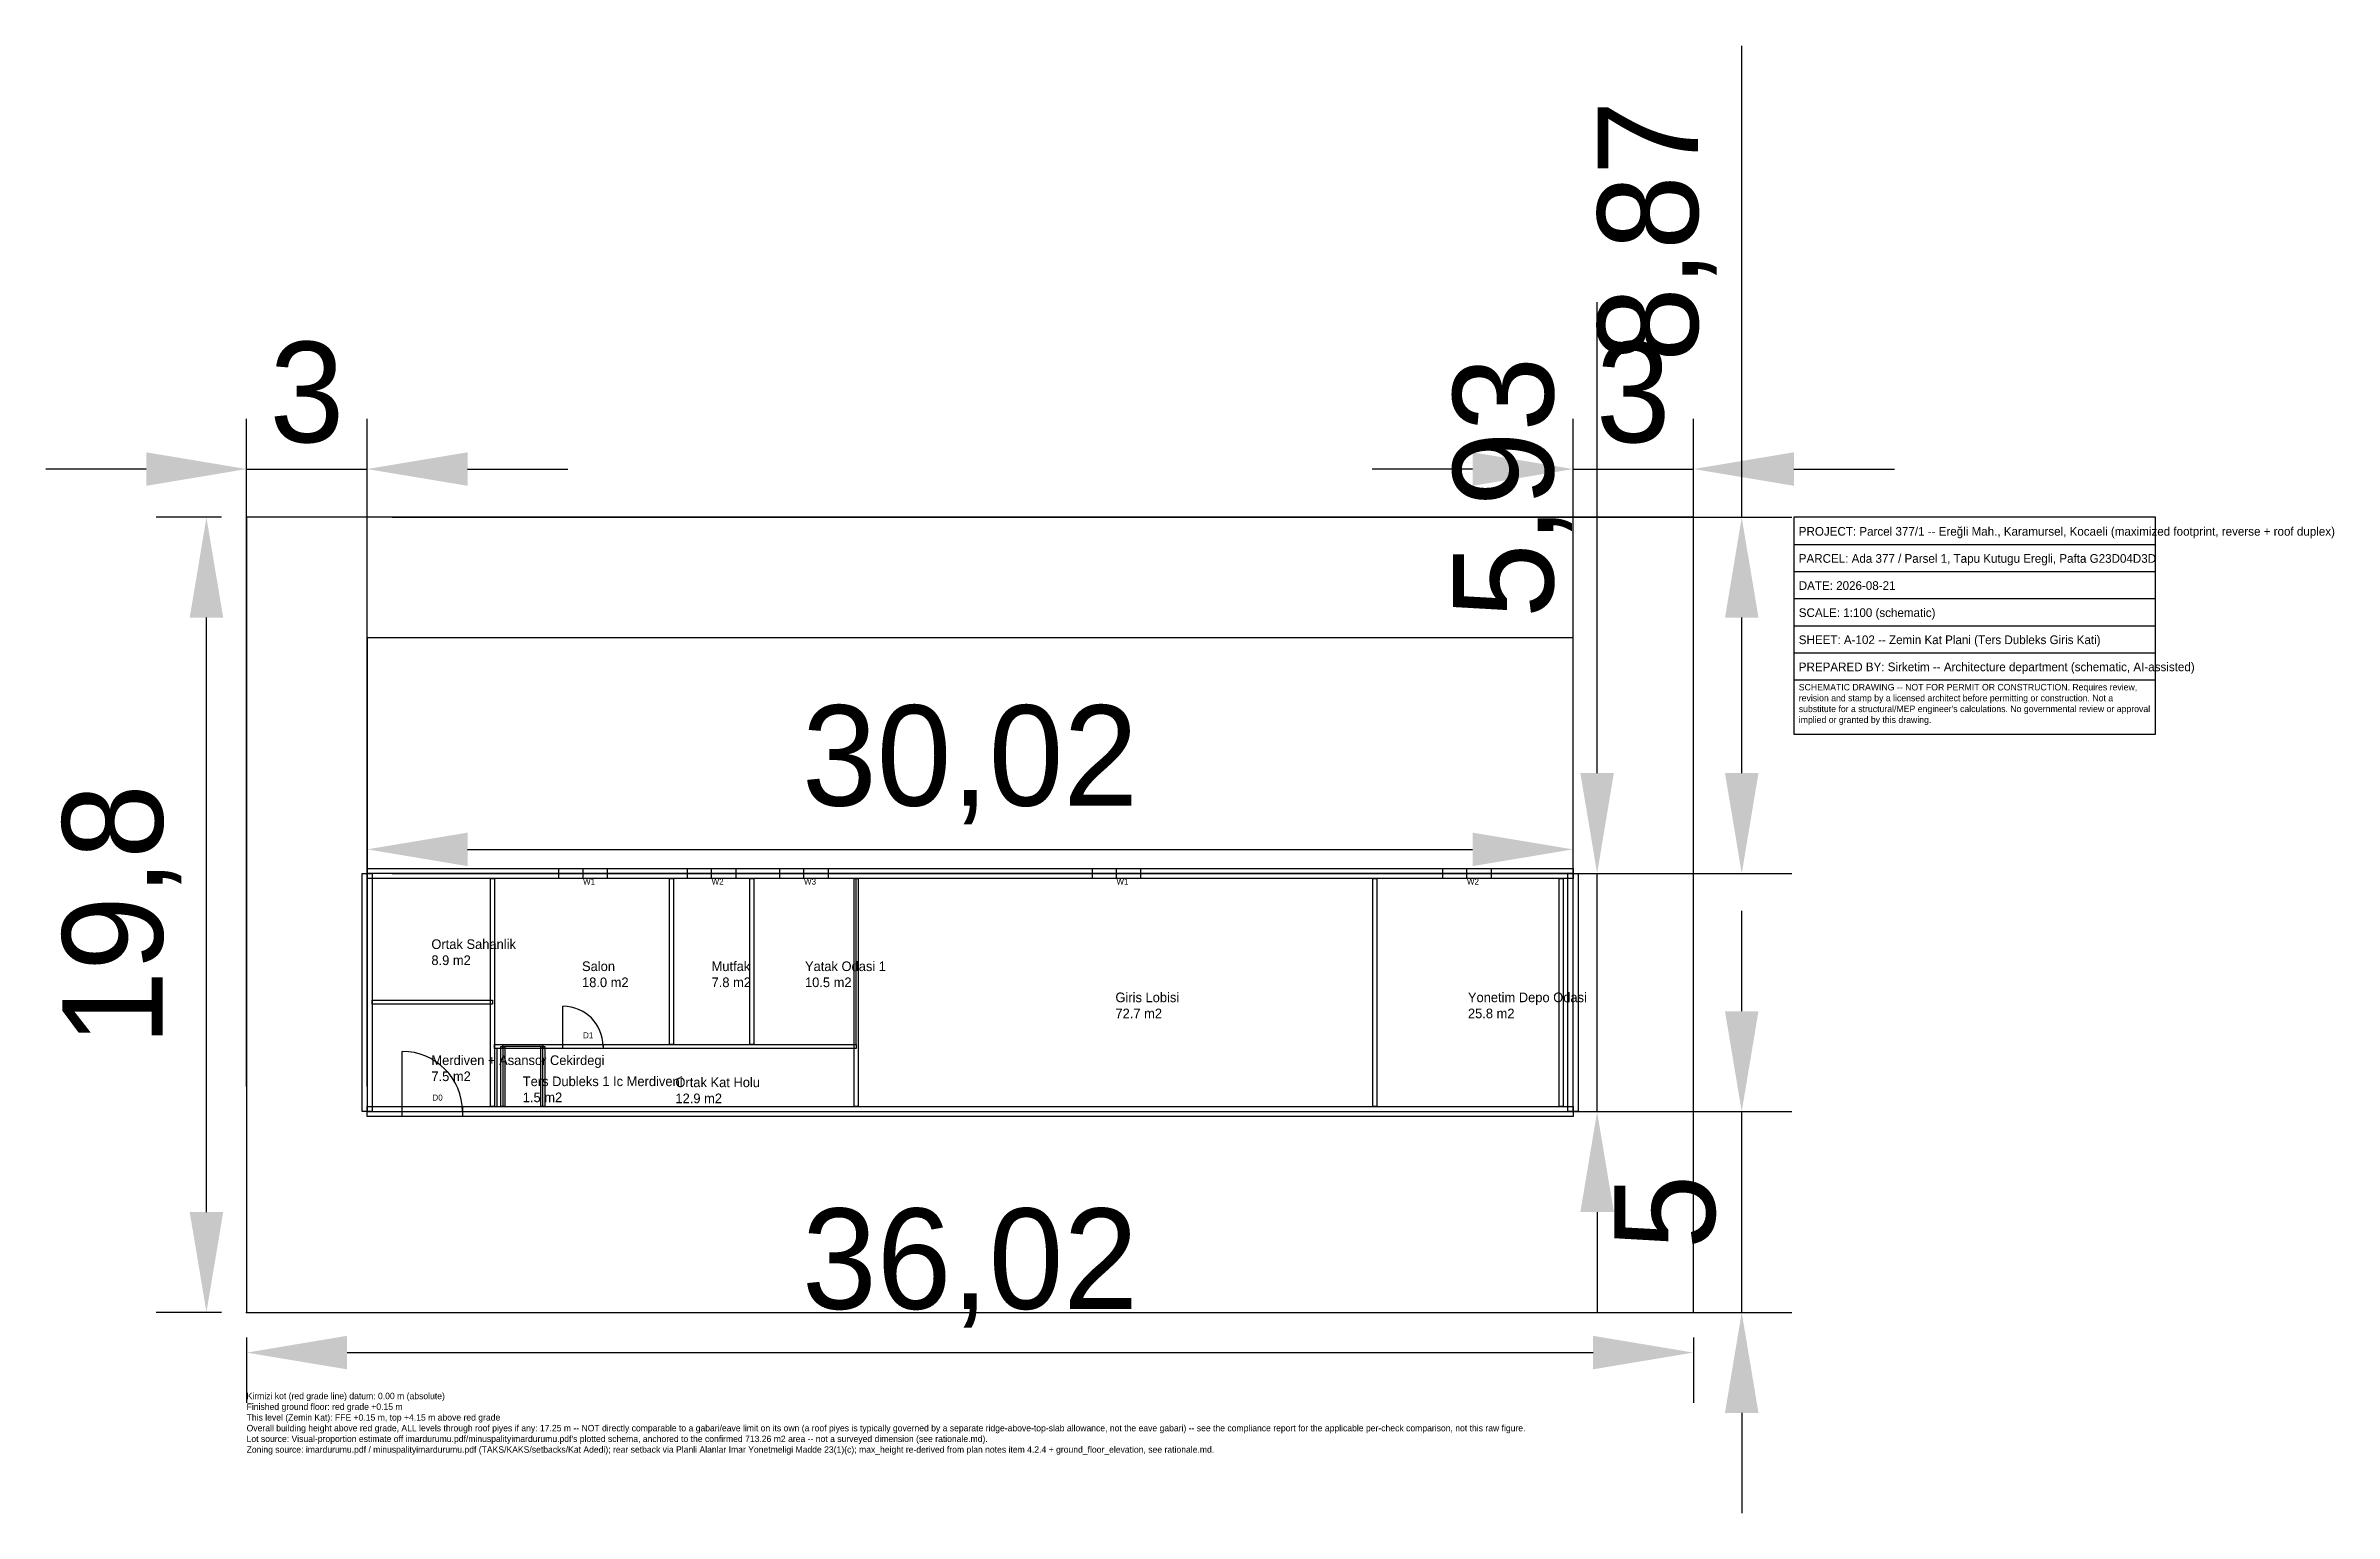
# Paper-space layout 'A-102' of a CAD drawing. Header units: metres. Extents: x -5 to 52, y -5 to 31.5.
import ezdxf

# ---------------------------------------------------------------- set-up
doc = ezdxf.new("R2010")
doc.units = ezdxf.units.M
for name, color, linetype in [('A-ANNO-DIMS', 6, 'Continuous'), ('A-ANNO-NOTE', 7, 'Continuous'), ('A-ANNO-NPLT', 8, 'Continuous'), ('A-ANNO-TTLB', 7, 'Continuous'), ('A-AREA-IDEN', 2, 'Continuous'), ('A-AREA-PLAN', 4, 'Continuous'), ('A-DOOR', 3, 'Continuous'), ('A-GLAZ', 5, 'Continuous'), ('A-WALL', 7, 'Continuous'), ('A-WALL-INTR', 7, 'Continuous'), ('C-PROP', 1, 'Continuous'), ('Z-DATA-NOPLOT', 8, 'Continuous')]:
    doc.layers.add(name, color=color, linetype=linetype)
doc.dimstyles.get("Standard").update_dxf_attribs({"dimtxt": 2.5, "dimasz": 2.5, "dimexe": 1.25, "dimexo": 0.625, "dimtad": 1, "dimtxsty": 'Standard', "dimcen": 2.5, "dimazin": 3, "dimtfac": 1, "dimtmove": 0, "dimatfit": 3, "dimarcsym": 0})

# ---------------------------------------------------------------- blocks, each defined once
blk = doc.blocks.new('*D27')
at = {"layer": 'A-ANNO-DIMS', "color": 0, "lineweight": -2}
for p, q in [((0, -0.625), (0, -2.25)), ((2.5, -1), (33.52, -1)), ((36.02, -0.625), (36.02, -2.25))]:
    blk.add_line(p, q, dxfattribs=at)
at = {"layer": 'A-ANNO-DIMS', "color": 0}
for points in [[(2.5, -0.583), (2.5, -1.417), (0, -1)], [(33.52, -1.417), (33.52, -0.583), (36.02, -1)]]:
    blk.add_solid(points, dxfattribs=at)
at = {"layer": 'Defpoints', "color": 0}
for p in [(0, 0), (36.02, 0), (36.02, -1)]:
    blk.add_point(p, dxfattribs=at)
at = {"layer": 'A-ANNO-DIMS', "color": 0, "insert": (18.01, 1.106), "char_height": 2.5, "attachment_point": 5}
blk.add_mtext('36,02', dxfattribs=at)
blk = doc.blocks.new('*D28')
at = {"layer": 'A-ANNO-DIMS', "color": 0, "lineweight": -2}
for p, q in [((-0.625, 19.8), (-2.25, 19.8)), ((-1, 2.5), (-1, 17.3)), ((-0.625, 0), (-2.25, 0))]:
    blk.add_line(p, q, dxfattribs=at)
at = {"layer": 'A-ANNO-DIMS', "color": 0}
for points in [[(-0.583, 17.3), (-1.417, 17.3), (-1, 19.8)], [(-1.417, 2.5), (-0.583, 2.5), (-1, 0)]]:
    blk.add_solid(points, dxfattribs=at)
at = {"layer": 'Defpoints', "color": 0}
for p in [(-1, 19.8), (0, 19.8), (0, 0)]:
    blk.add_point(p, dxfattribs=at)
at = {"layer": 'A-ANNO-DIMS', "color": 0, "insert": (-3.106, 9.9), "char_height": 2.5, "attachment_point": 5, "rotation": 90}
blk.add_mtext('19,8', dxfattribs=at)
blk = doc.blocks.new('*D29')
at = {"layer": 'A-ANNO-DIMS', "color": 0, "lineweight": -2}
for p, q in [((3, 11.555), (3, 12.78)), ((33.02, 11.555), (33.02, 12.78)), ((5.5, 11.53), (30.52, 11.53))]:
    blk.add_line(p, q, dxfattribs=at)
at = {"layer": 'A-ANNO-DIMS', "color": 0}
for points in [[(5.5, 11.947), (5.5, 11.113), (3, 11.53)], [(30.52, 11.113), (30.52, 11.947), (33.02, 11.53)]]:
    blk.add_solid(points, dxfattribs=at)
at = {"layer": 'Defpoints', "color": 0}
for p in [(33.02, 11.53), (3, 10.93), (33.02, 10.93)]:
    blk.add_point(p, dxfattribs=at)
at = {"layer": 'A-ANNO-DIMS', "color": 0, "insert": (18.01, 13.636), "char_height": 2.5, "attachment_point": 5}
blk.add_mtext('30,02', dxfattribs=at)
blk = doc.blocks.new('*D30')
at = {"layer": 'A-ANNO-DIMS', "color": 0, "lineweight": -2}
for p, q in [((33.62, 13.43), (33.62, 25.153)), ((33.62, 5), (33.62, 10.93)), ((33.645, 10.93), (34.87, 10.93)), ((33.645, 5), (34.87, 5)), ((33.62, 2.5), (33.62, 0))]:
    blk.add_line(p, q, dxfattribs=at)
at = {"layer": 'A-ANNO-DIMS', "color": 0}
for points in [[(33.203, 13.43), (34.037, 13.43), (33.62, 10.93)], [(34.037, 2.5), (33.203, 2.5), (33.62, 5)]]:
    blk.add_solid(points, dxfattribs=at)
at = {"layer": 'Defpoints', "color": 0}
for p in [(33.02, 10.93), (33.62, 10.93), (33.02, 5)]:
    blk.add_point(p, dxfattribs=at)
at = {"layer": 'A-ANNO-DIMS', "color": 0, "insert": (31.514, 20.541), "char_height": 2.5, "attachment_point": 5, "rotation": 90}
blk.add_mtext('5,93', dxfattribs=at)
blk = doc.blocks.new('*D31')
at = {"layer": 'A-ANNO-DIMS', "color": 0, "lineweight": -2}
for p, q in [((37.22, 7.5), (37.22, 10)), ((3.625, 5), (38.47, 5)), ((37.22, 0), (37.22, 5)), ((3.625, 0), (38.47, 0)), ((37.22, -2.5), (37.22, -5))]:
    blk.add_line(p, q, dxfattribs=at)
at = {"layer": 'A-ANNO-DIMS', "color": 0}
for points in [[(36.803, 7.5), (37.637, 7.5), (37.22, 5)], [(37.637, -2.5), (36.803, -2.5), (37.22, 0)]]:
    blk.add_solid(points, dxfattribs=at)
at = {"layer": 'Defpoints', "color": 0}
for p in [(3, 5), (37.22, 5), (3, 0)]:
    blk.add_point(p, dxfattribs=at)
at = {"layer": 'A-ANNO-DIMS', "color": 0, "insert": (35.319, 2.5), "char_height": 2.5, "attachment_point": 5, "rotation": 90}
blk.add_mtext('5', dxfattribs=at)
blk = doc.blocks.new('*D32')
at = {"layer": 'A-ANNO-DIMS', "color": 0, "lineweight": -2}
for p, q in [((37.22, 19.8), (37.22, 31.54)), ((3.625, 19.8), (38.47, 19.8)), ((37.22, 13.43), (37.22, 17.3)), ((3.625, 10.93), (38.47, 10.93))]:
    blk.add_line(p, q, dxfattribs=at)
at = {"layer": 'A-ANNO-DIMS', "color": 0}
for points in [[(37.637, 17.3), (36.803, 17.3), (37.22, 19.8)], [(36.803, 13.43), (37.637, 13.43), (37.22, 10.93)]]:
    blk.add_solid(points, dxfattribs=at)
at = {"layer": 'Defpoints', "color": 0}
for p in [(3, 19.8), (37.22, 19.8), (3, 10.93)]:
    blk.add_point(p, dxfattribs=at)
at = {"layer": 'A-ANNO-DIMS', "color": 0, "insert": (35.114, 26.92), "char_height": 2.5, "attachment_point": 5, "rotation": 90}
blk.add_mtext('8,87', dxfattribs=at)
blk = doc.blocks.new('*D33')
at = {"layer": 'A-ANNO-DIMS', "color": 0, "lineweight": -2}
for p, q in [((0, 5.625), (0, 22.25)), ((3, 5.625), (3, 22.25)), ((-2.5, 21), (-5, 21)), ((0, 21), (3, 21)), ((5.5, 21), (8, 21))]:
    blk.add_line(p, q, dxfattribs=at)
at = {"layer": 'A-ANNO-DIMS', "color": 0}
for points in [[(-2.5, 20.583), (-2.5, 21.417), (0, 21)], [(5.5, 21.417), (5.5, 20.583), (3, 21)]]:
    blk.add_solid(points, dxfattribs=at)
at = {"layer": 'Defpoints', "color": 0}
for p in [(3, 21), (0, 5), (3, 5)]:
    blk.add_point(p, dxfattribs=at)
at = {"layer": 'A-ANNO-DIMS', "color": 0, "insert": (1.5, 22.901), "char_height": 2.5, "attachment_point": 5}
blk.add_mtext('3', dxfattribs=at)
blk = doc.blocks.new('*D34')
at = {"layer": 'A-ANNO-DIMS', "color": 0, "lineweight": -2}
for p, q in [((33.02, 5.625), (33.02, 22.25)), ((36.02, 5.625), (36.02, 22.25)), ((30.52, 21), (28.02, 21)), ((33.02, 21), (36.02, 21)), ((38.52, 21), (41.02, 21))]:
    blk.add_line(p, q, dxfattribs=at)
at = {"layer": 'A-ANNO-DIMS', "color": 0}
for points in [[(30.52, 20.583), (30.52, 21.417), (33.02, 21)], [(38.52, 21.417), (38.52, 20.583), (36.02, 21)]]:
    blk.add_solid(points, dxfattribs=at)
at = {"layer": 'Defpoints', "color": 0}
for p in [(36.02, 21), (33.02, 5), (36.02, 5)]:
    blk.add_point(p, dxfattribs=at)
at = {"layer": 'A-ANNO-DIMS', "color": 0, "insert": (34.52, 22.901), "char_height": 2.5, "attachment_point": 5}
blk.add_mtext('3', dxfattribs=at)

psp = doc.layouts.new('A-102')

# ---------------------------------------------------------------- linework, layer by layer
at = {"layer": 'A-ANNO-NPLT'}
psp.add_lwpolyline([(3, 5), (33.02, 5), (33.02, 16.8), (3, 16.8)], close=True, dxfattribs=at)
at = {"layer": 'A-ANNO-TTLB'}
for p, q in [((38.52, 19.125), (47.52, 19.125)), ((38.52, 18.45), (47.52, 18.45)), ((38.52, 17.775), (47.52, 17.775)), ((38.52, 17.1), (47.52, 17.1)), ((38.52, 16.425), (47.52, 16.425)), ((38.52, 15.75), (47.52, 15.75))]:
    psp.add_line(p, q, dxfattribs=at)
psp.add_lwpolyline([(38.52, 14.4), (47.52, 14.4), (47.52, 19.8), (38.52, 19.8)], close=True, dxfattribs=at)
at = {"layer": 'A-AREA-IDEN'}
for points in [[(3.125, 7.775), (6.075, 7.775), (6.075, 10.805), (3.125, 10.805)], [(6.175, 6.675), (10.525, 6.675), (10.525, 10.805), (6.175, 10.805)], [(10.625, 6.675), (12.525, 6.675), (12.525, 10.805), (10.625, 10.805)], [(12.625, 6.675), (15.175, 6.675), (15.175, 10.805), (12.625, 10.805)], [(15.225, 5.125), (28.033, 5.125), (28.033, 10.805), (15.225, 10.805)], [(28.133, 5.125), (32.675, 5.125), (32.675, 10.805), (28.133, 10.805)], [(3.125, 5.125), (6.075, 5.125), (6.075, 7.675), (3.125, 7.675)], [(6.225, 5.125), (15.125, 5.125), (15.125, 6.575), (6.225, 6.575)], [(6.375, 5.125), (7.375, 5.125), (7.375, 6.625), (6.375, 6.625)]]:
    psp.add_lwpolyline(points, close=True, dxfattribs=at)
at = {"layer": 'A-AREA-PLAN'}
psp.add_lwpolyline([(3, 5), (33.02, 5), (33.02, 10.93), (3, 10.93)], close=True, dxfattribs=at)
at = {"layer": 'A-DOOR'}
for p, q in [((7.875, 6.625), (7.875, 7.625)), ((3.875, 5), (3.875, 6.5))]:
    psp.add_line(p, q, dxfattribs=at)
for points in [[(7.875, 6.675), (8.875, 6.675), (8.875, 6.575), (7.875, 6.575)], [(3.875, 5.125), (5.375, 5.125), (5.375, 4.875), (3.875, 4.875)]]:
    psp.add_lwpolyline(points, close=True, dxfattribs=at)
for centre, radius in [((7.875, 6.625), 1), ((3.875, 5), 1.5)]:
    psp.add_arc(centre, radius, 0, 90, dxfattribs=at)
at = {"layer": 'A-GLAZ'}
for p, q in [((8.375, 10.805), (8.375, 11.055)), ((11.575, 10.805), (11.575, 11.055)), ((13.875, 10.805), (13.875, 11.055)), ((21.654, 10.805), (21.654, 11.055)), ((30.379, 10.805), (30.379, 11.055))]:
    psp.add_line(p, q, dxfattribs=at)
for points in [[(8.975, 10.805), (7.775, 10.805), (7.775, 11.055), (8.975, 11.055)], [(12.175, 10.805), (10.975, 10.805), (10.975, 11.055), (12.175, 11.055)], [(14.475, 10.805), (13.275, 10.805), (13.275, 11.055), (14.475, 11.055)], [(22.254, 10.805), (21.054, 10.805), (21.054, 11.055), (22.254, 11.055)], [(30.979, 10.805), (29.779, 10.805), (29.779, 11.055), (30.979, 11.055)]]:
    psp.add_lwpolyline(points, close=True, dxfattribs=at)
at = {"layer": 'A-WALL'}
for points in [[(3.125, 10.93), (3.125, 5), (2.875, 5), (2.875, 10.93)], [(33.02, 10.805), (3, 10.805), (3, 11.055), (33.02, 11.055)], [(32.895, 5), (32.895, 10.93), (33.145, 10.93), (33.145, 5)], [(3, 5.125), (33.02, 5.125), (33.02, 4.875), (3, 4.875)]]:
    psp.add_lwpolyline(points, close=True, dxfattribs=at)
at = {"layer": 'A-WALL-INTR'}
for points in [[(6.075, 5.125), (6.075, 10.805), (6.175, 10.805), (6.175, 5.125)], [(10.525, 6.675), (10.525, 10.805), (10.625, 10.805), (10.625, 6.675)], [(12.525, 6.675), (12.525, 10.805), (12.625, 10.805), (12.625, 6.675)], [(15.125, 5.125), (15.125, 10.805), (15.225, 10.805), (15.225, 5.125)], [(28.033, 5.125), (28.033, 10.805), (28.133, 10.805), (28.133, 5.125)], [(32.675, 5.125), (32.675, 10.805), (32.775, 10.805), (32.775, 5.125)], [(3.125, 7.775), (6.125, 7.775), (6.125, 7.675), (3.125, 7.675)], [(6.175, 6.675), (15.175, 6.675), (15.175, 6.575), (6.175, 6.575)], [(6.325, 5.125), (6.325, 6.625), (6.425, 6.625), (6.425, 5.125)], [(6.375, 6.675), (7.375, 6.675), (7.375, 6.575), (6.375, 6.575)], [(7.325, 5.125), (7.325, 6.625), (7.425, 6.625), (7.425, 5.125)]]:
    psp.add_lwpolyline(points, close=True, dxfattribs=at)
at = {"layer": 'C-PROP'}
psp.add_lwpolyline([(0, 0), (36.02, 0), (36.02, 19.8), (0, 19.8)], close=True, dxfattribs=at)
at = {"layer": 'Z-DATA-NOPLOT'}
psp.add_point((0, 0), dxfattribs=at)

# ---------------------------------------------------------------- texts
at = {"layer": 'A-ANNO-NOTE', "insert": (0, -2), "char_height": 0.16, "attachment_point": 1}
psp.add_mtext("Kirmizi kot (red grade line) datum: 0.00 m (absolute)\\PFinished ground floor: red grade +0.15 m\\PThis level (Zemin Kat): FFE +0.15 m, top +4.15 m above red grade\\POverall building height above red grade, ALL levels through roof piyes if any: 17.25 m -- NOT directly comparable to a gabari/eave limit on its own (a roof piyes is typically governed by a separate ridge-above-top-slab allowance, not the eave gabari) -- see the compliance report for the applicable per-check comparison, not this raw figure.\\PLot source: Visual-proportion estimate off imardurumu.pdf/minuspalityimardurumu.pdf's plotted schema, anchored to the confirmed 713.26 m2 area -- not a surveyed dimension (see rationale.md).\\PZoning source: imardurumu.pdf / minuspalityimardurumu.pdf (TAKS/KAKS/setbacks/Kat Adedi); rear setback via Planli Alanlar Imar Yonetmeligi Madde 23(1)(c); max_height re-derived from plan notes item 4.2.4 + ground_floor_elevation, see rationale.md.", dxfattribs=at)
at = {"layer": 'A-ANNO-TTLB'}
for s, p in [('PROJECT: Parcel 377/1 -- Ereğli Mah., Karamursel, Kocaeli (maximized footprint, reverse + roof duplex)', (38.64, 19.341)), ('PARCEL: Ada 377 / Parsel 1, Tapu Kutugu Eregli, Pafta G23D04D3D', (38.64, 18.666)), ('DATE: 2026-08-21', (38.64, 17.991)), ('SCALE: 1:100 (schematic)', (38.64, 17.316)), ('SHEET: A-102 -- Zemin Kat Plani (Ters Dubleks Giris Kati)', (38.64, 16.641)), ('PREPARED BY: Sirketim -- Architecture department (schematic, AI-assisted)', (38.64, 15.966))]:
    psp.add_text(s, height=0.216, dxfattribs=at).set_placement(p)
at = {"layer": 'A-ANNO-TTLB', "insert": (38.64, 15.65), "char_height": 0.162, "width": 8.76, "attachment_point": 1}
psp.add_mtext("SCHEMATIC DRAWING -- NOT FOR PERMIT OR CONSTRUCTION. Requires review, revision and stamp by a licensed architect before permitting or construction. Not a substitute for a structural/MEP engineer's calculations. No governmental review or approval implied or granted by this drawing.", dxfattribs=at)
at = {"layer": 'A-AREA-IDEN', "char_height": 0.24, "attachment_point": 1}
for s, insert in [('Ortak Sahanlik\\P8.9 m2', (4.6, 9.29)), ('Salon\\P18.0 m2', (8.35, 8.74)), ('Mutfak\\P7.8 m2', (11.575, 8.74)), ('Yatak Odasi 1\\P10.5 m2', (13.9, 8.74)), ('Giris Lobisi\\P72.7 m2', (21.629, 7.965)), ('Yonetim Depo Odasi\\P25.8 m2', (30.404, 7.965)), ('Merdiven + Asansor Cekirdegi\\P7.5 m2', (4.6, 6.4)), ('Ters Dubleks 1 Ic Merdiveni\\P1.5 m2', (6.875, 5.875)), ('Ortak Kat Holu\\P12.9 m2', (10.675, 5.85))]:
    psp.add_mtext(s, dxfattribs=dict(at, insert=insert))
at = {"layer": 'A-DOOR'}
for s, p in [('D1', (8.375, 6.825)), ('D0', (4.625, 5.275))]:
    psp.add_text(s, height=0.15, dxfattribs=at).set_placement(p)
at = {"layer": 'A-GLAZ'}
for s, p in [('W1', (8.375, 10.655)), ('W2', (11.575, 10.655)), ('W3', (13.875, 10.655)), ('W1', (21.654, 10.655)), ('W2', (30.379, 10.655))]:
    psp.add_text(s, height=0.15, dxfattribs=at).set_placement(p)

# ---------------------------------------------------------------- dimensions: what is measured, and where the dimension line sits
at = {"layer": 'A-ANNO-DIMS'}
for base, p1, p2, picture, middle in [((37.22, 19.8), (3, 10.93), (3, 19.8), '*D32', (35.114, 26.92)), ((33.62, 10.93), (33.02, 5), (33.02, 10.93), '*D30', (31.514, 20.541)), ((-1, 19.8), (0, 0), (0, 19.8), '*D28', (-3.106, 9.9)), ((37.22, 5), (3, 0), (3, 5), '*D31', (35.319, 2.5))]:
    dim = psp.add_linear_dim(base=base, p1=p1, p2=p2, angle=90, dimstyle='Standard', dxfattribs=at)
    dim.commit()
    dim.dimension.update_dxf_attribs({"geometry": picture, "text_midpoint": middle})
for base, p1, p2, picture, middle in [((3, 21), (0, 5), (3, 5), '*D33', (1.5, 22.901)), ((36.02, 21), (33.02, 5), (36.02, 5), '*D34', (34.52, 22.901)), ((33.02, 11.53), (3, 10.93), (33.02, 10.93), '*D29', (18.01, 13.636)), ((36.02, -1), (0, 0), (36.02, 0), '*D27', (18.01, 1.106))]:
    dim = psp.add_linear_dim(base=base, p1=p1, p2=p2, dimstyle='Standard', dxfattribs=at)
    dim.commit()
    dim.dimension.update_dxf_attribs({"geometry": picture, "text_midpoint": middle})

doc.saveas('drawing.dxf')
